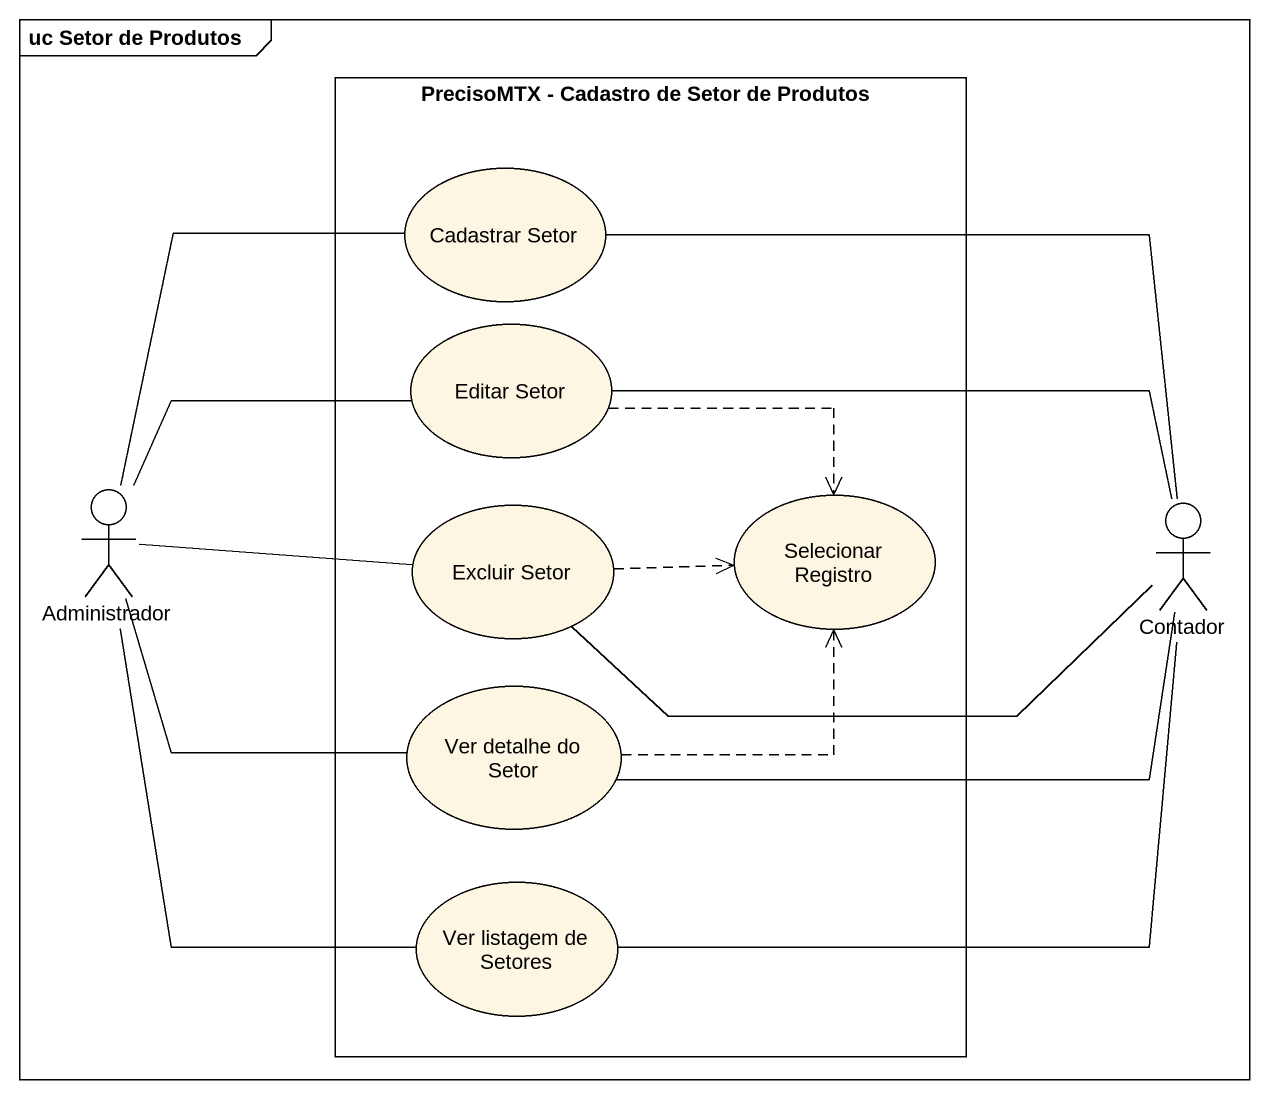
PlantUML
@startuml
mainframe uc Setor de Produtos
rectangle "PrecisoMTX - Cadastro de Setor de Produtos" as PrecisoMTX_Cadastro_de {
  usecase "Cadastrar Setor" as Cadastrar_Setor
  usecase "Editar Setor" as Editar_Setor
  usecase "Excluir Setor" as Excluir_Setor
  usecase "Selecionar Registro" as Selecionar_Registro
  usecase "Ver detalhe do Setor" as Ver_detalhe_do_Setor
  usecase "Ver listagem de Setores" as Ver_listagem_de_Setores
}
actor Administrador
actor Contador
Editar_Setor .right.> Selecionar_Registro
Administrador -up- Cadastrar_Setor
Administrador -right- Editar_Setor
Administrador -right- Excluir_Setor
Administrador -right- Ver_detalhe_do_Setor
Administrador -- Ver_listagem_de_Setores
Excluir_Setor .right.> Selecionar_Registro
Contador -left- Cadastrar_Setor
Contador -left- Editar_Setor
Contador -left- Excluir_Setor
Contador -left- Ver_detalhe_do_Setor
Contador -left- Ver_listagem_de_Setores
Ver_detalhe_do_Setor .up.> Selecionar_Registro
@enduml
